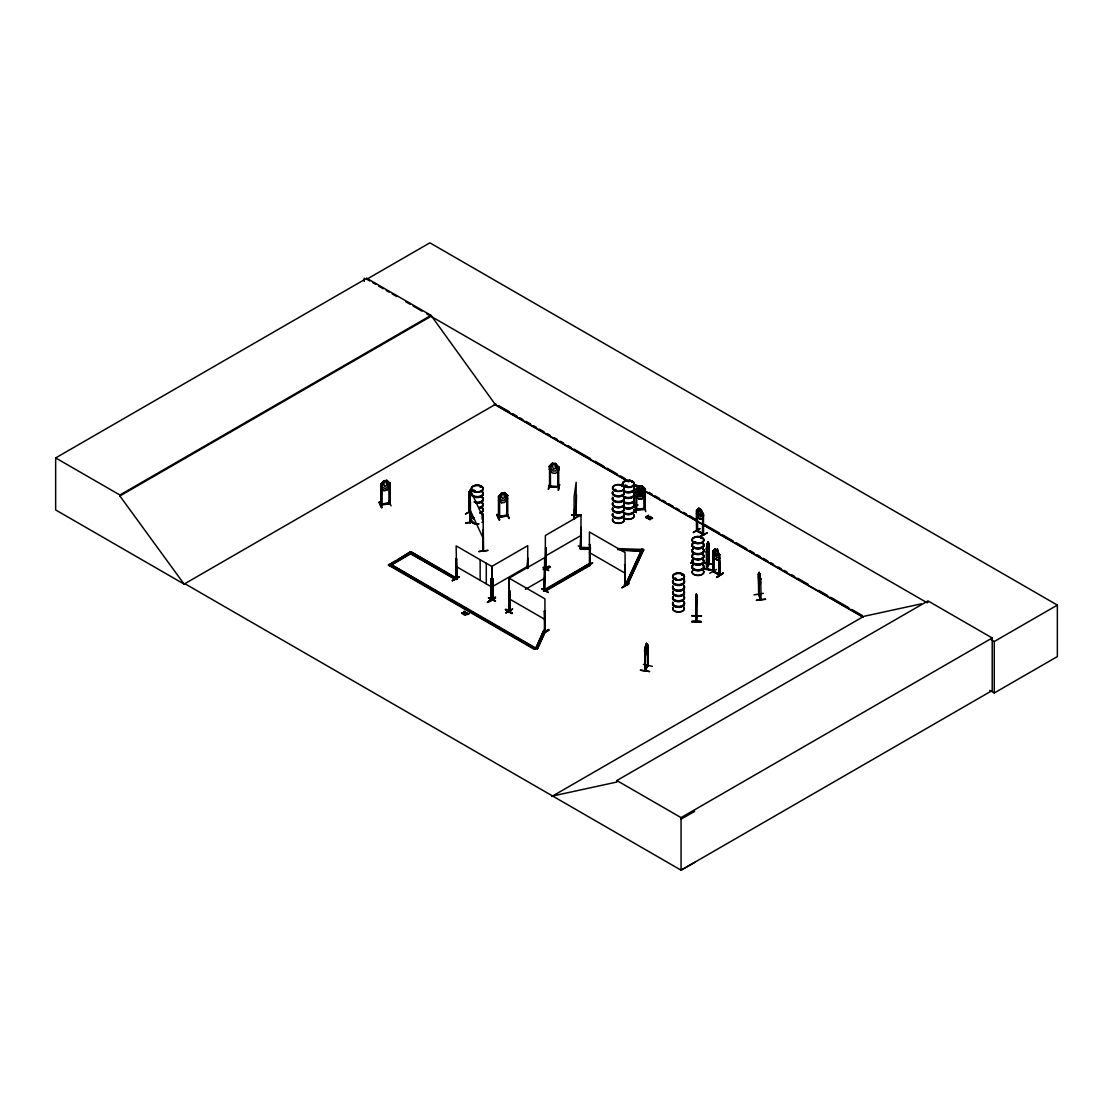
<?xml version="1.0" encoding="UTF-8"?>
<svg xmlns="http://www.w3.org/2000/svg" width="1113" height="1113" viewBox="0 0 1113 1113"><rect width="100%" height="100%" fill="white"/><g stroke="black" fill="none" stroke-linecap="round" stroke-linejoin="round"><path stroke-width="1.5" d="M696.432 596.053L696.46 594.203M696.585 616.171L696.14 621.583L696.279 595.803L696.14 600.171M691.618 621.819C698.296 618.814 709.384 623.753 691.646 621.444M701.079 622.028L691.646 621.541M708.369 543.784L708.828 564.597L709.023 543.478L707.812 541.794L707.91 551.603L707.019 553.384L707.812 541.794M696.321 600.7L696.209 599.337M696.335 595.928L696.14 621.583M696.46 603.886L696.488 598.794L696.223 605.722M702.693 513.761L703.291 534.727L702.54 534.323L702.846 517.044M719.081 554.441L719.04 575.087M471.175 489.817L468.99 491.751L469.909 492.043L468.921 491.793M701.482 616.157L692.049 615.726M696.223 595.984L696.362 594.078L696.585 595.636M696.237 600.477L696.223 600.63M696.571 620.331L696.627 621.569L696.905 595.636M645.777 654.792C643.328 651.787 645.178 646.695 646.597 643.314L647.196 645.373L647.891 645.011L647.669 666.131L647.613 644.858M707.033 546.859L707.548 542.894L707.798 545.12M380.827 484.531L381.801 484.266L380.743 484.35L380.841 505.163L381.703 505.024L381.731 484.183L381.648 504.996M389.174 483.195L389.912 483.153L389.856 503.716L389.063 503.911L388.91 483.07M499.556 496.551L499.459 517.295M706.365 568.437L706.964 568.826L706.338 568.381M706.574 568.715L706.254 548.584M708.466 563.679L709.092 563.303L708.578 564.054M706.365 548.598L707.019 543.589L706.658 569.3L709.037 564.082L709.023 543.478M646.083 644.997L645.985 650.479L646.389 644.427M703.305 569.091L711.068 569.953L703.444 568.395M590.502 549.363L580.304 549.015L580.416 547.318L590.613 547.666M617.826 548.598L643.342 549.474L643.231 551.172L617.715 549.655M759.469 573.39L759.609 579.47L759.72 573.96M645.317 669.929L644.803 670.68L644.789 650.062L645.763 645.109L645.234 670.763L647.919 665.63M649.519 671.515L640.337 670.193L649.547 671.542M581.069 515.347L571.623 515.11L581.056 515.458M574.461 509.044L574.433 519.201M576.506 494.77L576.047 515.569M574.113 519.187L574.113 496.76L576.172 482.249L576.075 515.375M576.103 514.818L576.506 515.611M707.798 546.553L707.284 548.959L707.033 548.292M574.113 517.35L576.172 502.839M645.095 670.207L645.276 669.929M647.265 665.95L647.613 664.739M707.812 551.589L708.578 546.594M758.774 574.739L759.219 572.277L758.412 573.877M645.053 649.282L644.886 650.075M646.597 653.108L647.613 648.128L646.583 653.053M473.971 491.056L474.11 490.096L474.722 490.986M474.903 490.457L474.764 491.097M480.19 486.91L481.233 486.91L480.343 486.701M481.08 487.132L480.218 486.84M614.473 490.221L614.974 489.428M615.865 490.221L614.835 489.456M622.111 486.409L621.499 485.936L622.362 486.228M621.624 486.298L622.223 486.367M624.323 486.075L625.2 485.31L625.993 486.2M624.156 486.951A5.899 3.409 0 0 1 625.381 486.409L625.2 485.351M625.937 486.103L625.2 486.005M631.934 482.416L631.614 481.734M632.267 482.04L631.516 481.887L632.24 482.277M675.41 578.37L674.673 578.357M676.231 578.732L675.563 579.01L676.203 578.426M682.506 574.795L681.768 574.837L682.519 574.878M693.928 542.101L695.75 542.101M700.926 538.289L701.802 538.511M701.19 538.289L701.496 537.871M549.446 486.59L550.476 486.687L550.351 466.069L549.446 466.264L549.46 469.408M549.349 469.491L552.465 473.025L555.624 473.317L558.768 470.27L558.768 467.001L555.651 463.453L552.465 463.231C543.575 472.705 556.876 456.733 550.977 466.389L550.977 468.837L553.036 470.966L555.081 471.147L557.098 469.394L555.651 463.453M554.538 463.926L553.523 463.829L552.521 466.528L553.523 469.324L555.582 468.239L554.552 463.871M550.072 483.877L548.626 489.275M548.222 489.289L549.669 483.891M557.891 467.001L558.643 467.015M558.643 467.084L557.738 466.723L557.794 487.536C561.355 485.171 548.125 487.689 549.655 485.811M557.85 466.764L557.696 487.522L558.796 487.438L549.585 486.826M559.547 484.447L558.545 490.221M558.169 490.179L559.616 484.781M692.787 563.707L692.856 564.333M711.04 569.981L703.416 568.826M495.48 601.396L488.384 597.723L495.452 600.964M512.05 613.569C508.21 607.935 499.069 607.907 512.077 613.5M512.37 613.277L505.594 609.521L512.411 613.36M699.493 509.239L698.783 513.051L700.23 515.152L700.981 512.87L699.576 509.198M696.543 615.489L696.975 616.672M470.674 512.411L470.702 522.609M470.743 522.373L470.451 511.938M470.062 522.734L470.131 489.553L483.181 517.684L483.32 550.281M760.805 578.551L761.028 599.67L759.066 594.412M389.049 503.883L389.564 502.756M506.693 515.152L506.721 516.182L507.319 515.027M714.073 551.658L715.2 548.946L717.44 550.309M713.489 564.555L704.432 562.969M706.602 568.117L708.828 563.846M706.365 569.188L708.703 564.013M699.701 528.647L693.385 532.292M700.007 528.758L693.316 532.612M716.396 569.453L709.718 573.278M381.856 507.264L379.463 501.977M379.394 502.019L381.912 507.681L379.338 502.366M381.397 507.737L378.99 502.422M469.728 511.785L465.415 514.039L469.783 511.493M459.168 576.951L452.254 580.736L459.266 576.631M497.135 514.609L499.153 520.021L496.746 514.693L499.64 519.521M497.149 514.289L499.667 519.938M505.928 613.082L512.578 608.881M512.564 609.187L505.984 612.748M592.714 562.914L587.205 566.28M389.773 565.891L412.06 552.382L456.636 578.76L455.342 579.511L410.767 553.773L455.342 578.871L456.636 578.12L410.767 551.631L388.465 565.14L534.337 649.366L535.645 648.615L543.798 630.389L545.565 631.308L537.412 648.893L535.631 648.615L472.385 612.094M535.631 648.615L543.798 630.389M537.412 648.893L545.565 630.668M625.534 584.534L641.853 549.377L643.634 549.655L627.315 585.452L625.534 584.534L627.315 584.812L643.634 549.655M626.243 583.657L641.853 549.377M635.286 507.069L636.219 512.467M635.3 506.749L636.288 512.578L635.37 506.707M760.68 582.294L759.873 583.88L758.51 577.063M468.99 511.66L469.992 511.883L469.102 511.73M468.99 512.411L469.978 512.662L469.324 512.23M455.843 579.15L456.831 579.33L456.135 558.378L455.94 579.163M456.831 578.579L456.372 578.704M491.111 598.641L491.584 599.754L491.195 578.635L491.111 599.184M509.225 610.759L510.185 610.814L509.225 611.51L509.49 590.627L509.865 611.691L509.601 598.655M509.17 611.343L509.267 578.245L544.925 598.836L544.994 631.975L544.535 630.654M510.171 611.594L509.42 611.176M544.911 631.238L544.243 630.807L544.994 631.224M545.231 631.836L544.549 610.87L544.647 631.474M590.252 544.688L589.417 544.48L590.252 544.688L590.085 565.46L589.626 564.138M589.626 564.889L590.307 565.251M634.09 506.693L634.187 505.942M633.742 506.165L634.438 506.526L633.742 485.574M697.517 513.956L697.35 531.291L696.585 530.887L696.585 510.338L698.853 508.349M697.141 531.249L696.891 529.969M702.776 533.628C684.773 523.235 718.831 542.379 696.682 530.901L696.515 510.269L698.811 508.251L701.051 509.615L703.305 514.109L701.009 509.601L702.053 515.945L700.62 517.058L697.684 513.427L697.684 510.964L698.811 508.251L700.967 509.671M713.976 571.094L713.35 570.705L713.53 571.943L713.906 551.213C710.831 550.698 714.421 557.738 715.13 558.782L717.398 560.089L719.708 558.072L717.398 560.089M719.388 574.892L719.04 574.336M718.928 575.018L719.248 557.724M713.224 571.414L719.902 575.198L719.179 574.099M645.679 645.15L646.695 643.342M646.681 653.081L645.763 654.903L644.886 653.289M643.384 664.405L652.288 666.311M647.543 664.809L645.484 669.664M644.886 670.666L647.724 665.282M647.891 517.67C655.056 513.775 643.606 522.15 648.42 515.834L647.891 518.101L648.462 515.416L645.623 517.475L648.462 515.416M647.223 518.394L648.42 516.265M546.205 567.644L545.3 567.88L546.274 568.326M581.334 548.166L580.652 548.528L580.805 547.721M706.755 569.188L706.894 548.166M473.623 490.304L473.47 491.097M615.656 489.47L614.654 490.221M694.289 542.198L695.333 542.281M701.315 537.885L701.802 538.08M635.815 509.017L645.011 508.432M635.815 509.768L645.192 509.198M389.745 503.006L388.882 503.146M507.5 515.277L498.485 516.641M507.5 516.029L507.445 495.229L507.528 516.001L498.485 517.392L498.499 496.607L499.417 496.468M386.865 490.165L383.748 490.583L380.702 487.786L383.776 490.638L386.865 490.165L389.787 486.353M504.62 492.628L501.532 493.101L498.485 496.843L501.532 493.101L504.592 492.572L507.667 495.424L504.592 492.572M498.582 500.057L501.573 502.812L504.62 502.422L507.667 498.68M635.815 489.386L638.945 485.894L642.145 485.769M638.959 489.219L635.829 492.725L638.959 495.744L642.145 495.563L645.276 492.071L642.145 489.038L639.029 489.358M642.104 489.191L643.634 494.701L641.589 496.76L639.544 496.871L637.471 495.048L639.015 489.303L635.913 492.572L639.001 495.605L642.145 495.508L645.192 492.224M635.926 495.897L638.973 499.069L642.104 498.749L645.29 495.396L645.276 488.802L642.145 485.713L643.634 491.431L641.589 493.49L639.544 493.602L637.471 491.779L638.959 485.95L642.104 485.852M638.959 499.014L642.159 498.888L645.303 495.452M543.353 567.171L548.779 570.607L543.033 567.741M492.099 599.309L492.057 566.267L527.729 545.676L527.729 568.103M545.3 568.576L545.37 535.478L581.042 514.888L580.777 548.459M509.044 611.274L509.003 578.231L544.674 557.641L544.229 591.267L544.744 589.946M509.81 611.176L508.933 610.62L509.601 610.23M580.43 548.319L581.042 527.409L580.304 549.015M581.236 548.194L581.264 527.534M712.904 550.963L715.2 548.946L712.974 551.032M636.706 509.211L636.706 509.963L636.859 489.094M644.274 509.281L644.274 488.69L645.123 488.649L645.262 509.42L645.262 508.669L635.871 509.225M645.137 509.448L636.052 509.963M483.529 550.712L483.279 529.677L483.125 550.824M760.555 599.615L758.44 594.537M759.066 594.133L759.108 594.926L759.038 577.744M760.457 598.488L760.402 599.253M544.897 590.196L544.438 590.474M473.317 490.457L474.11 491.014M616.004 490.123L615.03 490.471M694.442 542.337L695.583 542.268M682.45 574.725L681.559 574.725L682.144 575.171M463.662 614.446C467.043 612.665 469.769 613.068 466.264 614.446C463.537 614.515 463.829 615.865 464.218 612.526C466.417 613.249 465.443 610.536 463.898 611.482C465.679 612.442 463.578 614.293 461.631 612.707C462.785 613.68 466.43 612.136 463.926 611.496M467.71 614.209L469.143 613.778M467.71 614.64L468.726 613.527M468.921 495.062L468.99 491.751L469.074 512.495L469.296 495.118M456.149 578.176L456.441 579.497L456.733 558.726M459.224 576.924L452.281 580.694M492.656 578.426L492.864 599.211L492.892 578.551M527.131 568.451L527.729 558.183L527.965 568.242M545.968 547.638L545.871 568.256M527.353 568.59L527.965 558.309M578.231 545.885L584.589 549.516M492.057 598.53L492.962 598.571M488.468 601.215C510.672 588.123 471.202 611.927 495.452 597.945C486.882 603.928 485.63 602.05 495.118 597.361M543.993 591.128L544.674 570.148L544.897 590.947L544.062 591.086M544.229 591.267L544.897 570.287M509.726 611.691L510.102 590.961M541.864 588.638L548.222 592.255M589.751 564.208L590.252 564.5M586.092 566.489L592.408 562.802M545.161 611.218L544.313 610.995M589.445 565.126L589.417 531.972L625.075 552.563L625.144 585.702L624.699 564.583M625.311 564.931L624.476 564.722M624.393 584.742C626.536 584.951 623.169 583.602 625.061 585.702M541.794 633.854C562.58 620.79 528.035 642.326 548.806 630.181M541.878 633.854L548.445 629.541M548.792 630.139L542.156 634.048M621.944 587.581C642.66 574.572 607.893 596.206 628.956 583.894M184.925 583.727L184.202 584.158L55.65 509.935L55.65 457.93L366.789 278.292L431.023 315.369L495.257 404.464L628.845 481.595M366.789 278.292L366.789 279.252L429.882 242.829L1057.35 605.096L1057.35 656.573L994.257 692.996L989.749 690.38M55.65 457.93L119.884 495.007L431.023 315.369M694.679 862.408L681.059 870.171L184.841 583.685L184.104 584.102L119.884 495.967L431.023 316.329M184.104 584.102L495.981 404.047M388.465 565.14L395.894 560.855M398.871 559.143L410.767 551.631M391.261 565.042L410.572 553.884M634.34 485.922L634.201 489.344M634.201 486.075L634.076 506.652M492.057 586.857L527.729 566.267M545.37 556.069L581.042 535.478M633.631 506.582L637.999 504.857L634.007 507.222M466.041 612.72C469.143 614.626 457.234 614.209 464.191 612.54M463.898 611.913L465.651 612.442L464.218 612.957M466.027 613.138L467.697 613.583L464.33 614.028M543.13 569.439L549.085 566.002L550.379 566.754L544.438 570.83M544.619 569.216L549.085 566.642L550.379 567.393M544.438 570.19L550.379 566.754M645.623 517.044L648.42 515.834L645.623 517.475M647.223 517.962L650.479 516.585M525.35 589.375L544.674 578.231M648.253 518.366C650.66 519.548 649.589 518.282 650.771 517.1C653.957 518.825 651.787 517.169 649.867 518.004C651.759 520.675 645.637 517.879 650.187 519.729C651.842 519.048 649.602 516.029 652.594 518.38M648.253 518.797C650.827 520.689 650.201 516.682 652.107 518.63M588.582 564.124L544.007 589.862L545.3 590.613L589.89 564.875L588.582 564.124L544.229 590.725M544.007 590.516L545.3 591.253L589.89 565.515L590.015 544.827M696.515 513.538L698.741 518.088C701.886 522.567 705.336 514.178 702.595 513.816M698.741 518.088L701.051 519.242M696.71 530.957L703.541 534.56L703.458 513.956M697.517 531.082L697.197 510.7M707.131 532.932C697.684 537.176 695.166 539.708 707.131 532.918M388.465 564.5L534.337 648.726L537.412 648.253M690.895 562.761C691.145 564.291 691.145 561.3 693.385 561.328M690.895 563.192L693.385 561.759M713.906 551.213L713.071 551.005L713.071 571.665L719.68 575.407L719.847 554.65L718.984 554.497M716.619 550.351L717.37 553.564L716.619 555.832L715.172 552.298L715.882 549.919L716.689 550.309M714.073 554.107L717.009 557.752L718.455 556.639C714.435 532.612 722.727 570.19 719.471 575.365L719.596 575.421M718.901 554.455L719.847 554.65M719.555 554.831L717.356 550.351M715.242 558.67L717.468 560.048M719.916 574.531L713.739 571.442L719.388 574.141M716.828 577.494L723.186 573.014L716.814 577.438M551.881 796.435L863.758 616.365L921.216 603.872M552.605 796.004L616.839 782.036L616.839 780.547L927.978 600.909L992.212 637.986L992.212 690.533L681.059 870.171L681.059 817.624L992.212 637.986M927.978 602.397L927.254 602.829L426.543 313.741M991.28 639.794L994.257 641.519L1057.35 605.096M681.059 819.126L694.679 811.363M549.544 485.852L550.295 485.894M558.643 486.854L549.419 486.061M558.67 487.647L558.698 466.834M492.656 598.265L492.224 599.531L492.294 578.913M624.88 485.532L625.52 486.172M675.688 578.718L675.271 579.01M636.831 489.358L635.913 489.164L635.954 509.991L636.052 509.211M380.813 504.147L381.662 504.05M499.32 516.543L498.401 517.211L507.417 515.764M696.585 621.611L696.585 595.525M645.206 670.722L645.053 649.282M498.568 516.376L498.694 517.392M474.263 491.056L473.289 490.763M695.166 542.17L694.289 542.031M675.869 579.15L674.673 578.843M713.224 570.663L713.739 571.233M470.451 502.019L470.312 523.124M473.178 521.774L465.693 522.873M465.665 523.18L471.773 522.192M483.348 549.558L482.889 550.379M478.827 551.519L488.064 550.392L478.84 551.561M386.865 480.357L383.748 480.788L380.702 484.517L383.776 480.844L382.316 486.812L384.333 488.44L386.322 488.134L388.298 485.88L386.837 480.301L389.912 483.153M388.924 483.334L389.773 483.139M380.938 505.163L380.827 504.37L388.757 503.159M380.924 505.135L389.773 503.744L380.827 504.37M503.563 493.296L502.561 493.449L501.587 496.384L502.561 498.944L504.579 497.358L503.535 493.24M506.805 516.14L506.665 495.341L507.528 495.41M499.32 496.746L499.417 517.058M508.878 518.449L506.86 513.176M506.485 513.176L509.309 518.449L506.846 513.135M760.388 578.621L761 579.024M760.582 579.094L759.136 572.402L759.956 574.127L759.748 581.459L758.774 577.188M759.956 583.755L759.122 582.085M763.254 593.326L754.03 594.899M765.494 599.072L756.27 600.338L765.577 599.337M550.309 466.333L549.488 466.208M541.544 588.749L548.278 592.575M675.174 578.176L675.897 578.537M389.049 503.132L389.063 503.911M381.439 504.022L388.757 502.951M499.278 516.307L506.512 515.208M641.06 486.339L640.031 486.395L639.029 489.247L640.031 491.89L642.104 490.499L641.046 486.284M641.06 489.609L640.031 489.664L639.029 492.503L640.031 495.16L642.104 493.769L641.06 489.664M456.066 578.941L456.831 579.33M713.405 571.47L713.294 550.865M696.418 595.205L696.348 597.417M696.098 604.276L696.223 605.611M692.022 615.614L701.496 615.948L692.022 616.059M580.416 547.958L588.916 548.25M636.539 549.878L643.342 549.474M580.304 548.375L590.502 548.723M621.124 550.42L641.533 551.116M581.056 515.138L571.623 515.11M545.607 568.715L545.607 548.125M644.413 509.49L644.26 488.677M625.2 486.464L624.379 485.978M706.365 551.811L707.019 553.384L706.338 551.895M704.32 563.15L713.586 564.388L704.306 563.303M703.43 568.451L711.054 569.606M641.853 550.017L643.634 550.295M543.798 631.043L545.565 631.308M645.137 649.602L644.747 650.089M388.674 500.906L391.094 505.845M694.999 541.655L695.722 541.961M645.721 511.618L644.844 506.498M758.663 594.968L758.384 573.779L759.066 594.843M576.075 514.86L576.103 515.569M590.252 565.279L589.64 544.34M456.747 579.289L456.135 545.871L491.793 566.461L491.849 599.531M366.789 279.252L369.78 280.977M372.772 282.702L375.763 284.427M378.74 286.152L383.22 288.74M386.211 290.465L389.202 292.19M392.193 293.915L396.673 296.503M405.633 301.679L410.113 304.266M413.104 305.992L422.064 311.153M696.905 510.171L697.517 510.519L696.682 510.311M498.986 405.772L509.49 411.838M512.495 413.577L517.002 416.179M519.994 417.904L522.999 419.643M526.004 421.368L530.511 423.97M533.517 425.709L536.508 427.448M539.513 429.173L544.02 431.774M547.026 433.514L550.017 435.239M554.524 437.84L557.53 439.579M560.535 441.305L563.526 443.044M568.033 445.645L571.039 447.37M574.044 449.109L590.558 458.639M595.052 461.241L604.067 466.444M607.058 468.17L617.576 474.235M620.567 475.974L625.075 478.576M635.579 484.642L638.584 486.367M649.088 492.433L652.093 494.172M655.098 495.911L659.606 498.513M662.611 500.238L665.602 501.977M668.607 503.702L673.115 506.304M676.12 508.043L679.111 509.768M683.619 512.37L686.624 514.109M689.629 515.834L695.625 519.312M704.64 524.501L719.652 533.169M722.643 534.908L733.161 540.974M736.152 542.699L746.67 548.779M749.661 550.504L754.169 553.105M757.174 554.844L760.179 556.57M763.184 558.309L767.678 560.91M770.683 562.635L773.688 564.374M778.182 566.976L781.187 568.701M784.192 570.44L787.197 572.165M791.705 574.767L794.696 576.506M797.701 578.231L808.205 584.311M818.723 590.377L827.724 595.566M830.729 597.305L848.746 607.698M851.737 609.437L862.255 615.503M633.353 484.197L637.86 486.798M645.359 491.125L863.02 616.797M494.269 404.325L628.302 481.706M634.327 485.185L637.346 486.924M644.872 491.278L863.243 617.353M589.417 552.563L625.075 573.153M588.582 564.778L589.89 565.515M456.135 566.461L491.793 587.052M509.267 598.836L544.925 619.426M535.645 647.975L391.066 564.5L448.302 598.182M451.308 599.921L455.829 602.536M458.834 604.276L469.38 610.355M463.662 614.014L465.721 615.266M616.839 780.547L681.059 817.624M702.595 513.566L702.651 534.393M386.809 480.454L389.814 483.195M645.234 651.648L645.832 652.468L647.043 648.225L646.583 643.425M706.644 550.156L707.158 550.963L708.188 546.692L707.798 541.906L708.703 543.311L708.633 564.068M504.579 492.711L506.053 498.151L504.078 500.391L502.088 500.697L500.071 499.069L501.504 493.045M468.99 495.021L470.423 498.095M501.546 502.756L498.485 500.113M470.131 510.157L483.181 538.275M469.714 492.071L469.616 512.801L469.909 495.466M696.168 602.536L696.251 603.288L696.348 594.189M696.362 594.078L696.585 595.622M994.257 641.519L994.257 692.996M713.739 571.985L713.53 551.325M647.891 645.011L647.961 665.671M549.544 466.013L549.572 486.854M546.205 547.777L546.205 568.451M544.549 610.87L544.549 631.461M491.195 578.635L491.195 599.225M486.284 563.275L486.284 583.866M480.148 559.742L480.148 580.332M389.675 482.959L389.703 503.813M364.271 278.097L364.271 281.506M119.884 495.007L119.884 495.967M684.217 591.351A5.871 3.395 0 0 1 678.54 595.608A5.871 3.395 0 0 1 672.864 591.351M683.646 580.416A5.899 3.409 0 0 1 679.306 585.494A5.899 3.409 0 0 1 672.836 581.236M683.632 579.456A5.885 3.395 0 0 1 679.306 584.534A5.885 3.395 0 0 1 672.85 580.276M683.632 586.092A5.885 3.395 0 0 1 679.306 591.17A5.885 3.395 0 0 1 672.85 586.913M683.716 585.744A5.982 3.45 0 0 1 679.32 590.892A5.982 3.45 0 0 1 672.767 586.565M683.716 585.452A5.982 3.45 0 0 1 679.32 590.6A5.982 3.45 0 0 1 672.767 586.273M683.632 585.146A5.885 3.395 0 0 1 679.306 590.21A5.885 3.395 0 0 1 672.85 585.967M683.716 580.054A5.982 3.45 0 0 1 679.32 585.201A5.982 3.45 0 0 1 672.767 580.889M683.716 579.762A5.982 3.45 0 0 1 679.32 584.909A5.982 3.45 0 0 1 672.767 580.596M683.646 590.85A5.899 3.409 0 0 1 679.306 595.928A5.899 3.409 0 0 1 672.836 591.671M683.66 590.655A5.913 3.409 0 0 1 679.306 595.747A5.913 3.409 0 0 1 672.822 591.49M684.217 592.186A5.871 3.395 0 0 1 678.54 596.457A5.871 3.395 0 0 1 672.864 592.186M683.619 606.724A5.871 3.395 0 0 1 679.306 611.774A5.871 3.395 0 0 1 672.864 607.545M683.632 596.61A5.885 3.395 0 0 1 679.306 601.674A5.885 3.395 0 0 1 672.85 597.431M683.632 595.65A5.885 3.395 0 0 1 679.306 600.728A5.885 3.395 0 0 1 672.85 596.471M683.632 602.286A5.885 3.395 0 0 1 679.306 607.364A5.885 3.395 0 0 1 672.85 603.107M683.716 601.938A5.982 3.45 0 0 1 679.32 607.086A5.982 3.45 0 0 1 672.767 602.759M683.716 601.646A5.982 3.45 0 0 1 679.32 606.794A5.982 3.45 0 0 1 672.767 602.467M683.632 601.34A5.885 3.395 0 0 1 679.306 606.404A5.885 3.395 0 0 1 672.85 602.161M683.716 596.248A5.982 3.45 0 0 1 679.32 601.396A5.982 3.45 0 0 1 672.767 597.083M683.716 595.956A5.982 3.45 0 0 1 679.32 601.103A5.982 3.45 0 0 1 672.767 596.791M683.646 607.044A5.899 3.409 0 0 1 679.306 612.122A5.899 3.409 0 0 1 672.836 607.865M612.679 502.742A5.913 3.409 0 0 0 618.383 507.041A5.913 3.409 0 0 0 624.101 502.742A5.871 3.395 0 0 0 631.266 503.257A5.871 3.395 0 0 0 634.007 499.445M624.087 492.503A5.899 3.409 0 0 1 618.383 496.788A5.899 3.409 0 0 1 612.693 492.503M624.073 491.556A5.885 3.395 0 0 1 618.383 495.828A5.885 3.395 0 0 1 612.707 491.556M624.087 498.193A5.899 3.409 0 0 1 618.383 502.478A5.899 3.409 0 0 1 612.693 498.193M623.572 497.01A5.982 3.45 0 0 1 619.176 502.158A5.982 3.45 0 0 1 612.609 497.845M623.572 496.718A5.982 3.45 0 0 1 619.176 501.866A5.982 3.45 0 0 1 612.609 497.553M612.707 497.233A5.885 3.395 0 0 0 618.383 501.518A5.885 3.395 0 0 0 624.073 497.233A5.982 3.45 0 0 0 631.321 497.706A5.982 3.45 0 0 0 634.104 493.824M623.572 491.334A5.982 3.45 0 0 1 619.176 496.481A5.982 3.45 0 0 1 612.609 492.169M623.572 491.042A5.982 3.45 0 0 1 619.176 496.189A5.982 3.45 0 0 1 612.609 491.876M624.087 502.979A5.899 3.409 0 0 1 618.383 507.264A5.899 3.409 0 0 1 612.693 502.979M624.059 503.466A5.871 3.395 0 0 1 618.383 507.737A5.871 3.395 0 0 1 612.72 503.466M624.101 518.936A5.913 3.409 0 0 1 618.383 523.235A5.913 3.409 0 0 1 612.679 518.936M624.101 503.187A5.913 3.409 0 0 1 618.383 507.472A5.913 3.409 0 0 1 612.679 503.187M624.087 508.697A5.899 3.409 0 0 1 618.383 512.982A5.899 3.409 0 0 1 612.693 508.697M624.087 507.751A5.899 3.409 0 0 1 618.383 512.036A5.899 3.409 0 0 1 612.693 507.751M624.087 514.387A5.899 3.409 0 0 1 618.383 518.672A5.899 3.409 0 0 1 612.693 514.387M623.572 513.204A5.982 3.45 0 0 1 619.176 518.352A5.982 3.45 0 0 1 612.609 514.039M623.572 512.912A5.982 3.45 0 0 1 619.176 518.06A5.982 3.45 0 0 1 612.609 513.747M612.693 513.427A5.899 3.409 0 0 0 618.383 517.712A5.899 3.409 0 0 0 624.087 513.427A5.982 3.45 0 0 0 631.321 513.9A5.982 3.45 0 0 0 634.104 510.018M623.572 507.528A5.982 3.45 0 0 1 619.176 512.676A5.982 3.45 0 0 1 612.609 508.363M623.572 507.236A5.982 3.45 0 0 1 619.176 512.383A5.982 3.45 0 0 1 612.609 508.071M624.087 519.117A5.899 3.409 0 0 1 618.383 523.416A5.899 3.409 0 0 1 612.693 519.117M624.143 486.256A5.913 3.409 0 0 0 634.034 484.725A5.913 3.409 0 0 0 626.8 480.552A5.913 3.409 0 0 0 624.143 486.256A5.982 3.45 0 0 1 626.772 485.407M634.104 488.148A5.982 3.45 0 0 1 631.321 492.029A5.982 3.45 0 0 1 624.101 491.473M624.101 486.59A5.982 3.45 0 0 1 626.772 485.699M634.02 488.482A5.899 3.409 0 0 1 631.28 492.322A5.899 3.409 0 0 1 624.156 491.779M634.104 487.856A5.982 3.45 0 0 1 631.321 491.737A5.982 3.45 0 0 1 624.101 491.181M634.02 487.536A5.899 3.409 0 0 1 631.28 491.362A5.899 3.409 0 0 1 624.156 490.819M624.156 486.005A5.899 3.409 0 0 1 625.381 485.463M634.104 493.532A5.982 3.45 0 0 1 631.321 497.414A5.982 3.45 0 0 1 624.101 496.871M634.02 493.212A5.899 3.409 0 0 1 631.28 497.038A5.899 3.409 0 0 1 624.156 496.509M634.007 494.172A5.885 3.395 0 0 1 631.266 497.984A5.885 3.395 0 0 1 624.17 497.455M634.007 498.61A5.871 3.395 0 0 1 631.266 502.436A5.871 3.395 0 0 1 624.17 501.893M634.02 498.986A5.899 3.409 0 0 1 631.28 502.812A5.899 3.409 0 0 1 624.156 502.269M634.007 503.73A5.885 3.395 0 0 1 631.266 507.556A5.885 3.395 0 0 1 624.17 507.013M634.104 509.726A5.982 3.45 0 0 1 631.321 513.608A5.982 3.45 0 0 1 624.101 513.065M634.007 504.676A5.885 3.395 0 0 1 631.266 508.502A5.885 3.395 0 0 1 624.17 507.959M634.007 509.406A5.885 3.395 0 0 1 631.266 513.232A5.885 3.395 0 0 1 624.17 512.69M634.02 510.352A5.899 3.409 0 0 1 631.28 514.192A5.899 3.409 0 0 1 624.156 513.649M633.993 514.804A5.857 3.381 0 0 1 631.252 518.602A5.857 3.381 0 0 1 624.184 518.074M634.104 504.342A5.982 3.45 0 0 1 631.321 508.224A5.982 3.45 0 0 1 624.101 507.667M634.104 504.05A5.982 3.45 0 0 1 631.321 507.931A5.982 3.45 0 0 1 624.101 507.375M634.034 499.153A5.913 3.409 0 0 1 631.28 502.993A5.913 3.409 0 0 1 624.143 502.45M634.02 515.096A5.899 3.409 0 0 1 631.28 518.936A5.899 3.409 0 0 1 624.156 518.394M703.152 549.154A5.982 3.45 0 0 1 697.962 554.33A5.982 3.45 0 0 1 692.787 549.154M703.068 549.516A5.899 3.409 0 0 1 697.962 554.622A5.899 3.409 0 0 1 692.856 549.516M703.082 554.065A5.913 3.409 0 0 1 697.962 559.185A5.913 3.409 0 0 1 692.843 554.065M703.082 554.316A5.913 3.409 0 0 1 697.962 559.436A5.913 3.409 0 0 1 692.843 554.316M703.152 543.478A5.982 3.45 0 0 1 697.962 548.653A5.982 3.45 0 0 1 692.787 543.478M703.068 548.556A5.885 3.395 0 0 1 697.962 553.662A5.885 3.395 0 0 1 692.87 548.556M703.068 543.826A5.899 3.409 0 0 1 697.962 548.932A5.899 3.409 0 0 1 692.856 543.826M703.152 548.862A5.982 3.45 0 0 1 697.962 554.037A5.982 3.45 0 0 1 692.787 548.862M703.152 543.186A5.982 3.45 0 0 1 697.962 548.361A5.982 3.45 0 0 1 692.787 543.186M703.068 542.88A5.885 3.395 0 0 1 697.962 547.972A5.885 3.395 0 0 1 692.87 542.88M703.152 565.348A5.982 3.45 0 0 1 697.962 570.524A5.982 3.45 0 0 1 692.787 565.348M703.068 565.696A5.899 3.409 0 0 1 697.962 570.816A5.899 3.409 0 0 1 692.856 565.696M703.04 570.148A5.857 3.381 0 0 1 697.962 575.226A5.857 3.381 0 0 1 692.884 570.148M703.054 554.789A5.871 3.395 0 0 1 697.962 559.881A5.871 3.395 0 0 1 692.884 554.789M703.082 570.454A5.913 3.409 0 0 1 697.962 575.574A5.913 3.409 0 0 1 692.843 570.454M703.082 554.511A5.913 3.409 0 0 1 697.962 559.616A5.913 3.409 0 0 1 692.843 554.511M703.152 559.672A5.982 3.45 0 0 1 697.962 564.848A5.982 3.45 0 0 1 692.787 559.672M703.068 564.75A5.885 3.395 0 0 1 697.962 569.856A5.885 3.395 0 0 1 692.87 564.75M703.068 560.02A5.899 3.409 0 0 1 697.962 565.126A5.899 3.409 0 0 1 692.856 560.02M703.152 565.056A5.982 3.45 0 0 1 697.962 570.232A5.982 3.45 0 0 1 692.787 565.056M703.152 559.38A5.982 3.45 0 0 1 697.962 564.555A5.982 3.45 0 0 1 692.787 559.38M703.068 559.074A5.885 3.395 0 0 1 697.962 564.166A5.885 3.395 0 0 1 692.87 559.074M482.346 491.501A5.899 3.409 0 0 1 479.494 496.342A5.899 3.409 0 0 1 471.536 494.075M482.416 497.483A5.982 3.45 0 0 1 481.47 501.657A5.982 3.45 0 0 1 474.249 502.2M482.346 492.447A5.899 3.409 0 0 1 480.19 497.108A5.899 3.409 0 0 1 472.135 495.855M482.416 492.099A5.982 3.45 0 0 1 480.232 496.815A5.982 3.45 0 0 1 472.065 495.549M482.416 491.807A5.982 3.45 0 0 1 480.232 496.523A5.982 3.45 0 0 1 472.065 495.257M482.346 497.177A5.899 3.409 0 0 1 481.414 501.295A5.899 3.409 0 0 1 474.291 501.824M482.346 498.123A5.899 3.409 0 0 1 481.915 501.907A5.899 3.409 0 0 1 475.71 503.118M482.416 497.775A5.982 3.45 0 0 1 481.985 501.601A5.982 3.45 0 0 1 475.696 502.839M482.332 502.561A5.871 3.395 0 0 1 478.757 507.542M482.332 502.895A5.871 3.395 0 0 1 478.757 507.862M482.346 514.317A5.899 3.409 0 0 1 482.346 517.726M474.291 518.978A5.899 3.409 0 0 1 471.536 515.152M482.416 513.969A5.982 3.45 0 0 1 482.416 517.42M474.249 518.686A5.982 3.45 0 0 1 471.467 514.804M482.416 513.677A5.982 3.45 0 0 1 482.416 517.128M474.249 518.394A5.982 3.45 0 0 1 471.467 514.512M482.346 513.371A5.899 3.409 0 0 1 482.346 516.78M474.291 518.018A5.899 3.409 0 0 1 471.536 514.192M482.36 519.075A5.913 3.409 0 0 1 482.36 522.498M478.771 524.084A5.913 3.409 0 0 1 471.536 519.91M482.332 518.755A5.871 3.395 0 0 1 482.332 522.15M471.369 520.453A5.871 3.395 0 0 0 478.757 523.736A5.913 3.409 0 0 1 471.536 519.701M482.346 508.641A5.885 3.395 0 0 1 480.19 513.288M482.332 503.41A5.871 3.395 0 0 1 478.757 508.377M482.346 507.695A5.899 3.409 0 0 1 480.19 512.342M482.36 503.118A5.913 3.409 0 0 1 478.771 508.112M482.416 508.293A5.982 3.45 0 0 1 480.232 513.01M482.416 508.001A5.982 3.45 0 0 1 480.232 512.717M482.36 518.881A5.913 3.409 0 0 1 482.36 522.289M638.25 491.543L639.905 493.908L638.166 496.551L640.42 494.339L642.688 496.301L640.977 493.838L642.646 491.376L640.462 493.379L638.25 491.543M384.806 481.192L383.832 484.127L384.806 486.673L386.823 485.101L385.808 481.039L384.806 481.192M509.601 590.391L509.601 590.391M629.708 480.218L631.934 481.595L629.708 480.218M723.186 573.334L716.522 577.244L723.2 573.376M675.591 579.33A5.885 3.395 0 0 0 684.425 576.395A5.885 3.395 0 0 0 675.591 573.445A5.885 3.395 0 0 0 675.591 579.33M674.353 578.83A5.913 3.409 0 0 0 684.245 577.299A5.913 3.409 0 0 0 677.01 573.112A5.913 3.409 0 0 0 674.353 578.83M675.605 579.803A5.871 3.395 0 0 0 684.412 576.868A5.871 3.395 0 0 0 675.605 573.932A5.871 3.395 0 0 0 675.605 579.803M615.433 490.833A5.913 3.409 0 0 0 624.296 487.87A5.913 3.409 0 0 0 615.433 484.92A5.913 3.409 0 0 0 615.433 490.833M615.447 491.083A5.871 3.395 0 0 0 624.268 488.148A5.871 3.395 0 0 0 615.447 485.212A5.871 3.395 0 0 0 615.447 491.083M625.381 486.618A5.899 3.409 0 0 0 634.229 483.668A5.899 3.409 0 0 0 625.381 480.719A5.899 3.409 0 0 0 625.381 486.618M625.395 487.063A5.871 3.395 0 0 0 634.201 484.127A5.871 3.395 0 0 0 625.395 481.192A5.871 3.395 0 0 0 625.395 487.063M695.013 542.782A5.913 3.409 0 0 0 703.875 539.833A5.913 3.409 0 0 0 695.013 536.869A5.913 3.409 0 0 0 695.013 542.782M695.027 543.227A5.871 3.395 0 0 0 703.833 540.292A5.871 3.395 0 0 0 695.027 537.356A5.871 3.395 0 0 0 695.027 543.227M695.013 542.977A5.913 3.409 0 0 0 703.875 540.014A5.913 3.409 0 0 0 695.013 537.064A5.913 3.409 0 0 0 695.013 542.977M474.291 491.376A5.899 3.409 0 0 0 483.139 488.426A5.899 3.409 0 0 0 474.291 485.477A5.899 3.409 0 0 0 474.291 491.376M474.305 491.849A5.871 3.395 0 0 0 483.112 488.913A5.871 3.395 0 0 0 474.305 485.978A5.871 3.395 0 0 0 474.305 491.849M474.291 491.584A5.913 3.409 0 0 0 483.153 488.621A5.913 3.409 0 0 0 474.291 485.671A5.913 3.409 0 0 0 474.291 491.584"/></g></svg>
